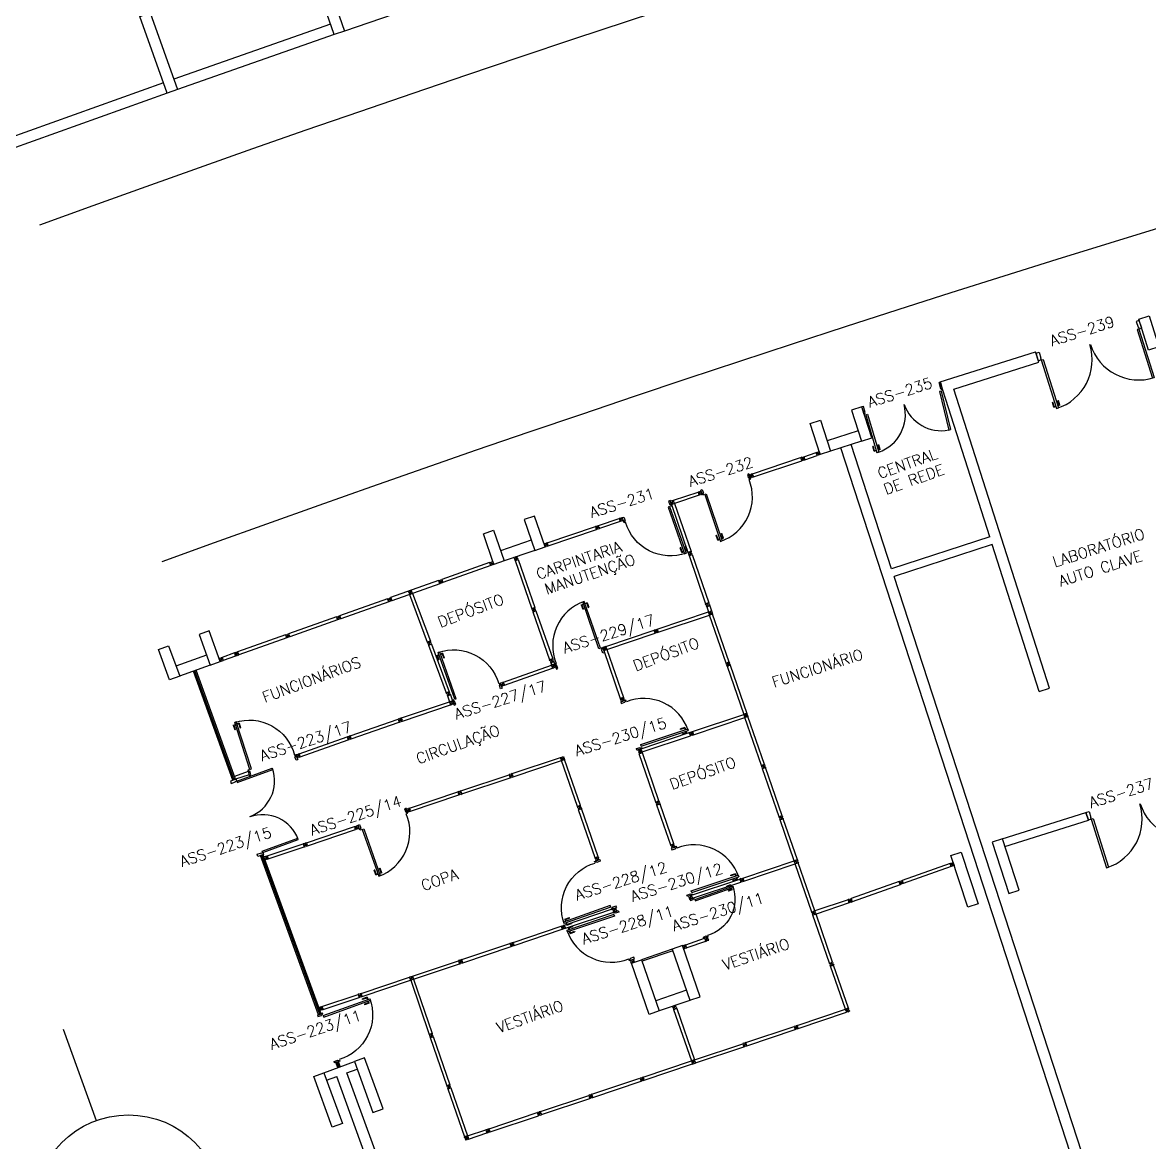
# Model space of a CAD drawing. Extents: x -152 to 150, y 325 to 437.
# Drawn here: x -130.51 to -109.69, y 342.91 to 363.59 of the extents above; entities that cross this region are included whole.
import ezdxf
from ezdxf.enums import TextEntityAlignment as Align

# ---------------------------------------------------------------- set-up
doc = ezdxf.new("R2010")
doc.units = 0
doc.header["$LTSCALE"] = 0.01
doc.header["$MEASUREMENT"] = 0
doc.linetypes.add('HIDDEN', pattern=[0.375, 0.25, -0.125])
doc.layers.get('0').update_dxf_attribs({"linetype": 'CONTINUOUS'})
for name, color, linetype in [('ALV', 2, 'CONTINUOUS'), ('CARIMBO', 7, 'CONTINUOUS'), ('DIV', 2, 'CONTINUOUS'), ('ESQ', 1, 'CONTINUOUS'), ('ESTR', 3, 'CONTINUOUS'), ('grapa', 1, 'HIDDEN'), ('PISO', 1, 'CONTINUOUS'), ('TEXTO', 2, 'CONTINUOUS'), ('TEXTO-ENDEREÇO', 2, 'CONTINUOUS'), ('TXT-IDENTIFICAÇÃO', 4, 'CONTINUOUS')]:
    doc.layers.add(name, color=color, linetype=linetype)
doc.styles.add('LEGENDA', font='romans.shx', dxfattribs={"height": 0.2})
doc.styles.add('UNB-100', font='simplex.shx', dxfattribs={"height": 3})
doc.styles.add('UNB-100-1', font='simplex.shx', dxfattribs={"height": 0.2})

# ---------------------------------------------------------------- blocks, each defined once
blk = doc.blocks.new('DIVMT-SSC')
for p, q in [((0, 0.005), (0, -0.005)), ((0, -0.005), (0, 0.005)), ((-0.03, -0.03), (-0.03, -0.97)), ((0.006, -0.03), (-0.006, -0.03)), ((-0.005, 0), (0.005, 0)), ((0.005, 0), (-0.005, 0)), ((0.006, -0.02), (0.006, -0.03)), ((0.03, -0.03), (0.03, -0.97)), ((0.03, -0.97), (-0.03, -0.97)), ((-0.006, -0.98), (-0.006, -0.97)), ((-0.006, -0.98), (0.006, -0.98)), ((0.006, -1.001), (-0.006, -1.001)), ((0.005, -0.97), (-0.005, -0.97)), ((0, -0.994), (0, -1.007)), ((0, -1.02), (0, -1.021)), ((0.006, -0.98), (0.006, -0.97))]:
    blk.add_line(p, q)
blk.add_lwpolyline([(0.006, -0.02), (-0.006, -0.02), (0.006, -0.02), (0.006, -0.03), (0.03, -0.03), (0.03, -0.008), (0.02, -0.008), (0.02, 0.008), (0.03, 0.008), (0.03, 0.03), (0.006, 0.03), (0.006, 0.02), (-0.006, 0.02), (-0.006, 0.03), (-0.03, 0.03), (-0.03, 0.008), (-0.02, 0.008), (-0.02, -0.008), (-0.03, -0.008), (-0.03, -0.03), (-0.006, -0.03), (-0.006, -0.02), (-0.006, -0.03)])
blk = doc.blocks.new('PDV2D-SSC')
for p, q in [((-0.148, 0.925), (-0.108, 0.925)), ((-0.148, 0.925), (-0.148, 0.835)), ((-0.138, 0.835), (-0.148, 0.835)), ((-0.138, 0.915), (-0.108, 0.915)), ((-0.138, 0.915), (-0.138, 0.835)), ((-0.106, 0.965), (-0.076, 0.965)), ((-0.106, 0.05), (-0.106, 0.965)), ((-0.076, 0.05), (-0.076, 0.965)), ((-0.034, 0.925), (-0.074, 0.925)), ((-0.044, 0.915), (-0.074, 0.915)), ((-0.044, 0.915), (-0.044, 0.835)), ((-0.044, 0.835), (-0.034, 0.835)), ((-0.034, 0.925), (-0.034, 0.835)), ((-0.95, 0.05), (-0.97, 0.05)), ((-0.97, 0.05), (-0.97, 0.035)), ((-0.97, 0.035), (-0.97, -0.035)), ((-0.95, 0.02), (-0.95, 0.05)), ((-0.95, 0.02), (-0.94, 0.02)), ((-0.94, -0.05), (-0.94, 0.02)), ((-0.076, 0.05), (-0.106, 0.05)), ((-0.051, 0.02), (-0.061, 0.02)), ((-0.061, -0.05), (-0.061, 0.02)), ((-0.051, 0.05), (-0.031, 0.05)), ((-0.051, 0.02), (-0.051, 0.05)), ((-0.031, 0.05), (-0.031, -0.05)), ((-0.97, -0.035), (-0.97, -0.05)), ((-0.97, -0.05), (-0.94, -0.05)), ((-0.031, -0.05), (-0.061, -0.05))]:
    blk.add_line(p, q)
at = {"color": 1}
blk.add_arc((-0.076, 0.1), 0.865, 90, 183.3214, dxfattribs=at)
blk = doc.blocks.new('PTDP-SSC')
at = {"color": 2}
for p, q in [((0.055, 1.015), (0.09, 1.015)), ((0.055, 0.075), (0.055, 1.015)), ((0.09, 0.075), (0.09, 1.015)), ((1.91, 0.075), (1.91, 1.015)), ((1.945, 1.015), (1.91, 1.015)), ((1.945, 0.075), (1.945, 1.015)), ((0.05, 0.075), (0, 0.075)), ((0, 0.075), (0, -0.075)), ((0.05, 0.04), (0.05, 0.075)), ((0.06, 0.04), (0.05, 0.04)), ((0.055, 0.075), (0.09, 0.075)), ((0.06, -0.075), (0.06, 0.04)), ((1.945, 0.075), (1.91, 0.075)), ((1.94, -0.075), (1.94, 0.04)), ((1.94, 0.04), (1.95, 0.04)), ((1.95, 0.04), (1.95, 0.075)), ((1.95, 0.075), (2, 0.075)), ((2, 0.075), (2, -0.075)), ((0, -0.075), (0.06, -0.075)), ((2, -0.075), (1.94, -0.075))]:
    blk.add_line(p, q, dxfattribs=at)
at = {"color": 1}
for centre, start, end in [((0.055, 0.075), 0, 90), ((1.945, 0.075), 90, 180)]:
    blk.add_arc(centre, 0.94, start, end, dxfattribs=at)
blk = doc.blocks.new('A$C73356FFD')
at = {"layer": 'DIV'}
for p, q in [((0.025, 0.03), (0.035, 0.03)), ((0.035, 0.03), (0.025, 0.03)), ((0.03, 0.025), (0.03, 0.035)), ((0.03, 0.035), (0.03, 0.025))]:
    blk.add_line(p, q, dxfattribs=at)
blk.add_lwpolyline([(0.009, 0.036), (0, 0.036), (0, 0.06), (0.022, 0.06), (0.022, 0.05), (0.038, 0.05), (0.038, 0.06), (0.06, 0.06), (0.06, 0.036), (0.05, 0.036), (0.05, 0.024), (0.06, 0.024), (0.06, 0), (0.038, 0), (0.038, 0.01), (0.022, 0.01), (0.022, 0), (0, 0), (0, 0.024), (0.009, 0.024)], close=True, dxfattribs=at)
blk = doc.blocks.new('A$C2A1C1759')
at = {"linetype": 'Continuous'}
blk.add_blockref('A$C73356FFD', (0, 0), dxfattribs=at)
blk = doc.blocks.new('A$C282A6B1B')
at = {"linetype": 'Continuous'}
blk.add_blockref('A$C73356FFD', (0, 0), dxfattribs=at)
blk = doc.blocks.new('A$C265F004B')
at = {"linetype": 'Continuous'}
blk.add_blockref('A$C73356FFD', (0, 0), dxfattribs=at)
blk = doc.blocks.new('MTT')
for p, q in [((-0.008, 0.03), (-0.03, 0.03)), ((-0.03, 0.03), (-0.03, 0.006)), ((-0.0185, 0.006), (-0.03, 0.006)), ((-0.0185, -0.006), (-0.0185, 0.006)), ((-0.008, 0.03), (-0.008, 0.02)), ((-0.008, 0.02), (0.008, 0.02)), ((-0.0051, 0), (0.0051, 0)), ((0, -0.0051), (0, 0.0051)), ((0.008, 0.03), (0.03, 0.03)), ((0.008, 0.03), (0.008, 0.02)), ((0.0205, -0.006), (0.0205, 0.006)), ((0.0205, 0.006), (0.03, 0.006)), ((0.03, 0.006), (0.03, 0.03)), ((-0.03, -0.03), (-0.03, -0.006)), ((-0.0185, -0.006), (-0.03, -0.006)), ((-0.008, -0.03), (-0.03, -0.03)), ((-0.008, -0.02), (0.008, -0.02)), ((-0.008, -0.03), (-0.008, -0.02)), ((0.008, -0.03), (0.008, -0.02)), ((0.008, -0.03), (0.03, -0.03)), ((0.0205, -0.006), (0.03, -0.006)), ((0.03, -0.006), (0.03, -0.03))]:
    blk.add_line(p, q)
blk = doc.blocks.new('JUNÇÃO DIV')
at = {"layer": 'DIV'}
for p, q in [((0.003, 0.065), (-0.02, 0.057)), ((-0.013, 0.036), (-0.02, 0.057)), ((-0.013, 0.036), (-0.003, 0.039)), ((-0.007, 0.021), (0.002, 0.024)), ((-0.007, 0.021), (0, 0)), ((0.002, 0.024), (-0.003, 0.039)), ((0.057, 0.02), (0, 0)), ((0, 0), (0.023, 0.008)), ((0, 0), (0.02, 0.007)), ((0.006, 0.056), (0.003, 0.065)), ((0.02, 0.007), (0.003, 0.001)), ((0.017, 0.06), (0.006, 0.056)), ((0.014, 0.069), (0.037, 0.076)), ((0.017, 0.06), (0.014, 0.069)), ((0.023, 0.04), (0.014, 0.037)), ((0.014, 0.037), (0.023, 0.04)), ((0.02, 0.033), (0.017, 0.043)), ((0.017, 0.043), (0.02, 0.033)), ((0.031, 0.021), (0.02, 0.017)), ((0.02, 0.017), (0.031, 0.021)), ((0.02, 0.017), (0.023, 0.008)), ((0.02, 0.017), (0.023, 0.008)), ((0.033, 0.012), (0.024, 0.008)), ((0.031, 0.021), (0.034, 0.012)), ((0.031, 0.021), (0.034, 0.012)), ((0.057, 0.02), (0.034, 0.012)), ((0.044, 0.056), (0.035, 0.052)), ((0.04, 0.037), (0.035, 0.052)), ((0.044, 0.056), (0.037, 0.076)), ((0.049, 0.041), (0.04, 0.037)), ((0.049, 0.041), (0.057, 0.02))]:
    blk.add_line(p, q, dxfattribs=at)

msp = doc.modelspace()

# ---------------------------------------------------------------- linework, layer by layer
at = {"layer": 'ALV'}
for p, q in [((-122.451, 364.156), (-124.569, 363.432)), ((-124.823, 363.556), (-127.719, 362.543)), ((-124.758, 363.366), (-127.654, 362.354)), ((-127.91, 362.476), (-130.797, 361.439)), ((-127.843, 362.287), (-130.73, 361.25)), ((-109.83, 357.921), (-109.83, 357.921)), ((-113.559, 356.95), (-111.798, 357.508)), ((-111.737, 357.317), (-111.798, 357.508)), ((-113.308, 356.82), (-111.737, 357.317)), ((-112.646, 354.093), (-113.559, 356.95)), ((-111.542, 351.295), (-113.308, 356.82)), ((-115.078, 356.048), (-115.649, 355.862)), ((-115.016, 355.858), (-115.587, 355.672)), ((-109.885, 338.82), (-115.397, 355.734)), ((-114.459, 353.502), (-115.207, 355.796)), ((-121.115, 354.029), (-121.683, 353.834)), ((-112.646, 354.093), (-114.459, 353.502)), ((-112.599, 353.95), (-114.413, 353.359)), ((-111.733, 351.235), (-112.6, 353.95)), ((-121.05, 353.84), (-121.617, 353.645)), ((-109.695, 338.882), (-114.413, 353.359)), ((-127.117, 351.908), (-127.681, 351.703)), ((-127.049, 351.72), (-127.613, 351.515)), ((-111.733, 351.235), (-111.542, 351.295)), ((-112.413, 348.513), (-110.868, 349.002)), ((-110.868, 349.002), (-110.823, 348.859)), ((-112.367, 348.37), (-110.823, 348.859)), ((-118.51, 346.476), (-119.077, 346.281)), ((-118.5, 346.448), (-119.067, 346.252)), ((-118.25, 345.72), (-118.817, 345.524)), ((-125.045, 345.265), (-124.998, 345.282)), ((-124.948, 344.195), (-124.384, 344.4)), ((-124.724, 344.383), (-124.677, 344.4)), ((-124.521, 344.191), (-124.333, 344.259)), ((-121.152, 334.935), (-124.521, 344.191)), ((-124.896, 344.054), (-124.709, 344.122)), ((-121.34, 334.866), (-124.709, 344.122))]:
    msp.add_line(p, q, dxfattribs=at)
at = {"layer": 'DIV'}
for p, q in [((-116.082, 355.571), (-115.852, 355.648)), ((-115.852, 355.648), (-115.833, 355.592)), ((-115.835, 355.629), (-115.844, 355.626)), ((-115.844, 355.625), (-115.841, 355.615)), ((-115.831, 355.617), (-115.84, 355.614)), ((-115.831, 355.617), (-115.835, 355.629)), ((-115.82, 355.627), (-115.807, 355.632)), ((-115.815, 355.636), (-115.811, 355.624)), ((-115.795, 355.636), (-115.794, 355.636)), ((-116.118, 355.559), (-116.138, 355.552)), ((-116.131, 355.53), (-116.138, 355.552)), ((-116.122, 355.533), (-116.131, 355.53)), ((-116.118, 355.521), (-116.127, 355.518)), ((-116.127, 355.518), (-116.119, 355.495)), ((-116.122, 355.533), (-116.118, 355.521)), ((-116.098, 355.502), (-116.119, 355.495)), ((-116.118, 355.559), (-116.114, 355.55)), ((-116.099, 355.555), (-116.114, 355.55)), ((-116.096, 355.535), (-116.105, 355.532)), ((-116.105, 355.532), (-116.096, 355.535)), ((-116.102, 355.564), (-116.082, 355.571)), ((-116.102, 355.564), (-116.099, 355.555)), ((-116.102, 355.538), (-116.099, 355.529)), ((-116.099, 355.529), (-116.102, 355.538)), ((-116.086, 355.517), (-116.102, 355.512)), ((-116.098, 355.502), (-116.102, 355.512)), ((-116.083, 355.508), (-116.086, 355.517)), ((-116.083, 355.546), (-116.074, 355.549)), ((-116.083, 355.546), (-116.074, 355.549)), ((-116.083, 355.546), (-116.079, 355.534)), ((-116.079, 355.534), (-116.083, 355.546)), ((-116.083, 355.508), (-116.062, 355.515)), ((-116.082, 355.571), (-116.074, 355.549)), ((-116.082, 355.571), (-116.062, 355.515)), ((-116.079, 355.534), (-116.07, 355.537)), ((-116.079, 355.534), (-116.07, 355.537)), ((-116.074, 355.548), (-116.07, 355.538)), ((-116.062, 355.515), (-116.07, 355.537)), ((-116.069, 355.534), (-116.063, 355.517)), ((-116.062, 355.515), (-116.069, 355.534)), ((-116.062, 355.515), (-115.833, 355.592)), ((-118.489, 354.765), (-118.034, 354.916)), ((-118.015, 354.86), (-118.47, 354.708)), ((-118.791, 352.385), (-117.842, 352.703)), ((-117.872, 352.862), (-117.894, 352.854)), ((-117.887, 352.833), (-117.894, 352.854)), ((-117.887, 352.833), (-117.878, 352.837)), ((-117.882, 352.818), (-117.872, 352.822)), ((-117.882, 352.818), (-117.875, 352.798)), ((-117.872, 352.822), (-117.878, 352.837)), ((-117.818, 352.817), (-117.875, 352.798)), ((-117.875, 352.798), (-117.852, 352.805)), ((-117.875, 352.798), (-117.855, 352.804)), ((-117.875, 352.798), (-117.842, 352.703)), ((-117.868, 352.853), (-117.872, 352.862)), ((-117.855, 352.804), (-117.872, 352.799)), ((-117.857, 352.857), (-117.868, 352.853)), ((-117.851, 352.837), (-117.861, 352.834)), ((-117.861, 352.834), (-117.851, 352.837)), ((-117.86, 352.866), (-117.837, 352.874)), ((-117.857, 352.857), (-117.86, 352.866)), ((-117.854, 352.831), (-117.858, 352.841)), ((-117.858, 352.841), (-117.854, 352.831)), ((-117.844, 352.818), (-117.855, 352.814)), ((-117.855, 352.814), (-117.844, 352.818)), ((-117.855, 352.814), (-117.852, 352.805)), ((-117.855, 352.814), (-117.852, 352.805)), ((-117.842, 352.809), (-117.851, 352.806)), ((-117.844, 352.818), (-117.841, 352.809)), ((-117.844, 352.818), (-117.841, 352.809)), ((-117.842, 352.703), (-117.822, 352.646)), ((-117.818, 352.817), (-117.841, 352.809)), ((-117.83, 352.853), (-117.84, 352.85)), ((-117.835, 352.835), (-117.84, 352.85)), ((-117.83, 352.853), (-117.837, 352.874)), ((-117.825, 352.838), (-117.835, 352.835)), ((-117.825, 352.683), (-117.834, 352.68)), ((-117.834, 352.679), (-117.83, 352.67)), ((-117.825, 352.838), (-117.818, 352.817)), ((-117.821, 352.672), (-117.825, 352.683)), ((-117.818, 352.817), (-117.785, 352.722)), ((-117.81, 352.682), (-117.797, 352.687)), ((-117.805, 352.69), (-117.801, 352.679)), ((-117.785, 352.69), (-117.784, 352.691)), ((-118.772, 352.328), (-117.822, 352.646)), ((-117.821, 352.672), (-117.83, 352.669)), ((-118.827, 352.373), (-118.848, 352.366)), ((-118.84, 352.343), (-118.848, 352.366)), ((-118.831, 352.346), (-118.84, 352.343)), ((-118.827, 352.335), (-118.836, 352.332)), ((-118.836, 352.332), (-118.828, 352.309)), ((-118.831, 352.346), (-118.827, 352.335)), ((-118.808, 352.316), (-118.828, 352.309)), ((-118.827, 352.373), (-118.823, 352.363)), ((-118.808, 352.368), (-118.823, 352.363)), ((-118.805, 352.349), (-118.814, 352.345)), ((-118.814, 352.345), (-118.805, 352.349)), ((-118.811, 352.378), (-118.791, 352.385)), ((-118.811, 352.378), (-118.808, 352.368)), ((-118.811, 352.352), (-118.808, 352.342)), ((-118.808, 352.342), (-118.811, 352.352)), ((-118.796, 352.33), (-118.811, 352.325)), ((-118.808, 352.316), (-118.811, 352.325)), ((-118.792, 352.321), (-118.796, 352.33)), ((-118.792, 352.359), (-118.783, 352.362)), ((-118.792, 352.359), (-118.783, 352.362)), ((-118.792, 352.359), (-118.788, 352.348)), ((-118.788, 352.348), (-118.792, 352.359)), ((-118.792, 352.321), (-118.772, 352.328)), ((-118.791, 352.385), (-118.783, 352.362)), ((-118.791, 352.385), (-118.772, 352.328)), ((-118.788, 352.348), (-118.779, 352.351)), ((-118.788, 352.348), (-118.779, 352.351)), ((-118.783, 352.361), (-118.779, 352.352)), ((-118.772, 352.328), (-118.779, 352.351)), ((-118.778, 352.348), (-118.773, 352.331)), ((-118.772, 352.328), (-118.778, 352.348)), ((-126.597, 351.946), (-126.825, 351.865)), ((-126.825, 351.865), (-126.805, 351.808)), ((-126.577, 351.889), (-126.805, 351.808)), ((-126.576, 351.953), (-126.597, 351.946)), ((-126.597, 351.946), (-126.577, 351.889)), ((-126.597, 351.946), (-126.589, 351.923)), ((-126.58, 351.926), (-126.589, 351.923)), ((-126.58, 351.926), (-126.589, 351.923)), ((-126.589, 351.922), (-126.585, 351.913)), ((-126.576, 351.915), (-126.585, 351.912)), ((-126.576, 351.915), (-126.585, 351.912)), ((-126.577, 351.889), (-126.585, 351.912)), ((-126.577, 351.889), (-126.584, 351.909)), ((-126.584, 351.909), (-126.578, 351.892)), ((-126.576, 351.915), (-126.58, 351.926)), ((-126.58, 351.926), (-126.576, 351.915)), ((-126.556, 351.896), (-126.577, 351.889)), ((-126.576, 351.953), (-126.573, 351.944)), ((-126.573, 351.944), (-126.558, 351.949)), ((-126.554, 351.929), (-126.564, 351.926)), ((-126.564, 351.926), (-126.554, 351.929)), ((-126.561, 351.958), (-126.541, 351.966)), ((-126.561, 351.958), (-126.558, 351.949)), ((-126.557, 351.923), (-126.561, 351.932)), ((-126.561, 351.932), (-126.557, 351.923)), ((-126.56, 351.906), (-126.545, 351.911)), ((-126.556, 351.896), (-126.56, 351.906)), ((-126.541, 351.902), (-126.545, 351.911)), ((-126.542, 351.94), (-126.533, 351.943)), ((-126.542, 351.94), (-126.538, 351.929)), ((-126.533, 351.943), (-126.541, 351.966)), ((-126.541, 351.902), (-126.521, 351.909)), ((-126.538, 351.929), (-126.529, 351.932)), ((-126.529, 351.932), (-126.521, 351.909)), ((-126.862, 351.82), (-126.863, 351.819)), ((-126.838, 351.829), (-126.851, 351.824)), ((-126.846, 351.832), (-126.842, 351.82)), ((-126.826, 351.839), (-126.817, 351.842)), ((-126.822, 351.828), (-126.826, 351.839)), ((-126.822, 351.828), (-126.813, 351.831)), ((-126.817, 351.841), (-126.814, 351.832)), ((-120.753, 351.827), (-120.776, 351.819)), ((-120.769, 351.798), (-120.776, 351.819)), ((-120.769, 351.798), (-120.759, 351.802)), ((-120.763, 351.783), (-120.754, 351.787)), ((-120.763, 351.783), (-120.756, 351.762)), ((-120.754, 351.787), (-120.759, 351.802)), ((-120.7, 351.782), (-120.756, 351.762)), ((-120.756, 351.762), (-120.734, 351.77)), ((-120.756, 351.762), (-120.736, 351.769)), ((-120.756, 351.762), (-120.742, 351.721)), ((-120.75, 351.818), (-120.753, 351.827)), ((-120.736, 351.769), (-120.753, 351.763)), ((-120.739, 351.822), (-120.75, 351.818)), ((-120.733, 351.802), (-120.743, 351.799)), ((-120.743, 351.799), (-120.733, 351.802)), ((-120.742, 351.831), (-120.719, 351.839)), ((-120.739, 351.822), (-120.742, 351.831)), ((-120.736, 351.796), (-120.739, 351.806)), ((-120.739, 351.806), (-120.736, 351.796)), ((-120.725, 351.783), (-120.737, 351.779)), ((-120.737, 351.779), (-120.725, 351.783)), ((-120.737, 351.779), (-120.734, 351.77)), ((-120.737, 351.779), (-120.734, 351.77)), ((-120.723, 351.774), (-120.733, 351.771)), ((-120.725, 351.783), (-120.722, 351.774)), ((-120.725, 351.783), (-120.722, 351.774)), ((-120.712, 351.818), (-120.722, 351.815)), ((-120.716, 351.8), (-120.722, 351.815)), ((-120.7, 351.782), (-120.722, 351.774)), ((-120.712, 351.818), (-120.719, 351.839)), ((-120.707, 351.803), (-120.716, 351.8)), ((-120.707, 351.803), (-120.7, 351.782)), ((-120.7, 351.782), (-120.685, 351.74)), ((-122.652, 351.222), (-122.63, 351.23)), ((-122.649, 351.213), (-122.652, 351.222)), ((-122.622, 351.209), (-122.63, 351.23)), ((-122.663, 351.217), (-122.686, 351.209)), ((-122.678, 351.188), (-122.686, 351.209)), ((-122.678, 351.188), (-122.669, 351.192)), ((-122.672, 351.173), (-122.663, 351.177)), ((-122.672, 351.173), (-122.665, 351.153)), ((-122.663, 351.177), (-122.669, 351.192)), ((-122.609, 351.174), (-122.665, 351.153)), ((-122.665, 351.153), (-122.642, 351.161)), ((-122.665, 351.153), (-122.645, 351.16)), ((-122.665, 351.153), (-122.624, 351.043)), ((-122.66, 351.208), (-122.663, 351.217)), ((-122.645, 351.16), (-122.662, 351.154)), ((-122.649, 351.213), (-122.66, 351.208)), ((-122.642, 351.193), (-122.652, 351.19)), ((-122.652, 351.19), (-122.642, 351.193)), ((-122.645, 351.187), (-122.649, 351.196)), ((-122.649, 351.196), (-122.645, 351.187)), ((-122.634, 351.174), (-122.646, 351.17)), ((-122.646, 351.17), (-122.634, 351.174)), ((-122.646, 351.17), (-122.642, 351.161)), ((-122.646, 351.17), (-122.642, 351.161)), ((-122.632, 351.165), (-122.641, 351.162)), ((-122.634, 351.174), (-122.631, 351.165)), ((-122.634, 351.174), (-122.631, 351.165)), ((-122.622, 351.209), (-122.631, 351.206)), ((-122.626, 351.191), (-122.631, 351.206)), ((-122.609, 351.174), (-122.631, 351.165)), ((-122.616, 351.194), (-122.626, 351.191)), ((-122.601, 351.051), (-122.624, 351.043)), ((-122.616, 351.022), (-122.624, 351.043)), ((-122.616, 351.194), (-122.609, 351.174)), ((-122.616, 351.022), (-122.607, 351.026)), ((-122.609, 351.174), (-122.568, 351.063)), ((-122.601, 351.011), (-122.607, 351.026)), ((-122.598, 351.042), (-122.601, 351.051)), ((-122.587, 351.047), (-122.598, 351.042)), ((-122.59, 351.056), (-122.568, 351.064)), ((-122.587, 351.047), (-122.59, 351.056)), ((-122.581, 351.027), (-122.59, 351.024)), ((-122.59, 351.024), (-122.581, 351.027)), ((-122.584, 351.021), (-122.587, 351.03)), ((-122.587, 351.03), (-122.584, 351.021)), ((-122.56, 351.043), (-122.569, 351.04)), ((-122.564, 351.025), (-122.569, 351.04)), ((-122.56, 351.043), (-122.568, 351.064)), ((-122.554, 351.028), (-122.564, 351.025)), ((-122.554, 351.028), (-122.547, 351.008)), ((-122.611, 351.007), (-122.601, 351.011)), ((-122.611, 351.007), (-122.603, 350.987)), ((-122.547, 351.008), (-122.603, 350.987)), ((-122.603, 350.987), (-122.58, 350.995)), ((-122.603, 350.987), (-122.583, 350.994)), ((-122.583, 350.994), (-122.6, 350.988)), ((-122.573, 351.008), (-122.584, 351.004)), ((-122.584, 351.004), (-122.573, 351.008)), ((-122.584, 351.004), (-122.58, 350.995)), ((-122.584, 351.004), (-122.58, 350.995)), ((-122.57, 350.999), (-122.58, 350.996)), ((-122.573, 351.008), (-122.569, 350.999)), ((-122.573, 351.008), (-122.569, 350.999)), ((-122.547, 351.008), (-122.569, 350.999)), ((-118.139, 350.494), (-117.19, 350.812)), ((-117.19, 350.812), (-117.171, 350.755)), ((-118.12, 350.437), (-117.171, 350.755)), ((-117.173, 350.792), (-117.182, 350.789)), ((-117.182, 350.788), (-117.179, 350.779)), ((-117.169, 350.781), (-117.178, 350.778)), ((-117.169, 350.781), (-117.173, 350.792)), ((-117.158, 350.791), (-117.145, 350.795)), ((-117.153, 350.799), (-117.149, 350.787)), ((-117.133, 350.799), (-117.132, 350.799)), ((-118.175, 350.481), (-118.196, 350.474)), ((-118.188, 350.452), (-118.196, 350.474)), ((-118.179, 350.455), (-118.188, 350.452)), ((-118.175, 350.443), (-118.184, 350.44)), ((-118.184, 350.44), (-118.177, 350.418)), ((-118.179, 350.455), (-118.175, 350.443)), ((-118.156, 350.425), (-118.177, 350.418)), ((-118.175, 350.481), (-118.172, 350.472)), ((-118.157, 350.477), (-118.172, 350.472)), ((-118.163, 350.454), (-118.153, 350.457)), ((-118.153, 350.457), (-118.163, 350.454)), ((-118.16, 350.487), (-118.139, 350.494)), ((-118.16, 350.487), (-118.157, 350.477)), ((-118.156, 350.451), (-118.159, 350.46)), ((-118.159, 350.46), (-118.156, 350.451)), ((-118.144, 350.439), (-118.159, 350.434)), ((-118.156, 350.425), (-118.159, 350.434)), ((-118.141, 350.43), (-118.144, 350.439)), ((-118.141, 350.43), (-118.12, 350.437)), ((-118.14, 350.468), (-118.131, 350.471)), ((-118.14, 350.468), (-118.131, 350.471)), ((-118.136, 350.456), (-118.14, 350.468)), ((-118.14, 350.468), (-118.136, 350.456)), ((-118.139, 350.494), (-118.12, 350.437)), ((-118.139, 350.494), (-118.131, 350.471)), ((-118.136, 350.456), (-118.127, 350.459)), ((-118.136, 350.456), (-118.127, 350.459)), ((-118.131, 350.47), (-118.128, 350.46)), ((-118.12, 350.437), (-118.127, 350.459)), ((-118.12, 350.437), (-118.126, 350.457)), ((-118.126, 350.457), (-118.121, 350.439)), ((-120.557, 349.959), (-120.5, 349.978)), ((-120.207, 349.127), (-120.5, 349.978)), ((-120.263, 349.108), (-120.557, 349.959)), ((-126.347, 349.755), (-126.597, 349.664)), ((-126.328, 349.696), (-126.579, 349.613)), ((-118.737, 349.156), (-118.793, 349.136)), ((-118.781, 349.193), (-118.782, 349.194)), ((-118.769, 349.177), (-118.781, 349.173)), ((-118.773, 349.169), (-118.777, 349.182)), ((-118.774, 349.153), (-118.763, 349.157)), ((-118.774, 349.153), (-118.771, 349.144)), ((-118.76, 349.148), (-118.77, 349.145)), ((-118.763, 349.157), (-118.759, 349.148)), ((-118.482, 348.418), (-118.737, 349.156)), ((-120.207, 349.127), (-120.263, 349.108)), ((-120.263, 349.108), (-120.241, 349.116)), ((-120.263, 349.108), (-120.243, 349.115)), ((-120.256, 349.087), (-120.263, 349.108)), ((-120.243, 349.115), (-120.261, 349.109)), ((-120.256, 349.087), (-120.247, 349.09)), ((-120.251, 349.072), (-120.242, 349.075)), ((-120.251, 349.072), (-120.244, 349.051)), ((-120.247, 349.09), (-120.242, 349.075)), ((-120.221, 349.059), (-120.244, 349.051)), ((-120.238, 349.107), (-120.241, 349.116)), ((-120.238, 349.107), (-120.241, 349.116)), ((-120.23, 349.119), (-120.24, 349.116)), ((-120.226, 349.111), (-120.238, 349.107)), ((-120.238, 349.107), (-120.226, 349.111)), ((-120.22, 349.091), (-120.23, 349.088)), ((-120.23, 349.088), (-120.22, 349.091)), ((-120.207, 349.127), (-120.229, 349.12)), ((-120.226, 349.111), (-120.229, 349.12)), ((-120.226, 349.111), (-120.229, 349.12)), ((-120.227, 349.094), (-120.224, 349.084)), ((-120.224, 349.084), (-120.227, 349.094)), ((-120.213, 349.072), (-120.224, 349.068)), ((-120.224, 349.068), (-120.221, 349.059)), ((-120.213, 349.072), (-120.21, 349.063)), ((-120.21, 349.063), (-120.187, 349.071)), ((-120.199, 349.107), (-120.209, 349.103)), ((-120.209, 349.103), (-120.204, 349.088)), ((-120.199, 349.107), (-120.207, 349.127)), ((-120.194, 349.092), (-120.204, 349.088)), ((-120.194, 349.092), (-120.187, 349.071)), ((-118.539, 348.398), (-118.793, 349.136)), ((-116.461, 348.882), (-116.518, 348.863)), ((-116.256, 348.108), (-116.518, 348.863)), ((-116.506, 348.919), (-116.506, 348.921)), ((-116.494, 348.904), (-116.505, 348.899)), ((-116.497, 348.895), (-116.502, 348.908)), ((-116.498, 348.88), (-116.487, 348.883)), ((-116.498, 348.88), (-116.495, 348.871)), ((-116.485, 348.874), (-116.494, 348.871)), ((-116.487, 348.883), (-116.484, 348.874)), ((-116.2, 348.128), (-116.461, 348.882)), ((-124.302, 348.704), (-124.359, 348.685)), ((-125.994, 348.199), (-125.328, 348.423)), ((-125.975, 348.142), (-125.309, 348.366)), ((-125.328, 348.423), (-125.309, 348.366)), ((-125.311, 348.403), (-125.32, 348.4)), ((-125.32, 348.399), (-125.317, 348.39)), ((-125.307, 348.392), (-125.316, 348.389)), ((-125.307, 348.392), (-125.311, 348.403)), ((-125.296, 348.402), (-125.283, 348.406)), ((-125.291, 348.41), (-125.287, 348.398)), ((-125.271, 348.41), (-125.27, 348.411)), ((-118.482, 348.418), (-118.539, 348.398)), ((-118.539, 348.398), (-118.516, 348.406)), ((-118.539, 348.398), (-118.519, 348.405)), ((-118.532, 348.377), (-118.539, 348.398)), ((-118.519, 348.405), (-118.536, 348.399)), ((-118.532, 348.377), (-118.522, 348.381)), ((-118.527, 348.362), (-118.517, 348.366)), ((-118.527, 348.362), (-118.519, 348.342)), ((-118.522, 348.381), (-118.517, 348.366)), ((-118.497, 348.349), (-118.519, 348.342)), ((-118.513, 348.397), (-118.516, 348.406)), ((-118.513, 348.397), (-118.516, 348.406)), ((-118.506, 348.41), (-118.515, 348.406)), ((-118.502, 348.401), (-118.513, 348.397)), ((-118.513, 348.397), (-118.502, 348.401)), ((-118.496, 348.381), (-118.506, 348.378)), ((-118.506, 348.378), (-118.496, 348.381)), ((-118.482, 348.418), (-118.505, 348.41)), ((-118.502, 348.401), (-118.505, 348.41)), ((-118.502, 348.401), (-118.505, 348.41)), ((-118.502, 348.385), (-118.499, 348.375)), ((-118.499, 348.375), (-118.502, 348.385)), ((-118.488, 348.362), (-118.5, 348.358)), ((-118.5, 348.358), (-118.497, 348.349)), ((-118.488, 348.362), (-118.485, 348.353)), ((-118.485, 348.353), (-118.463, 348.361)), ((-118.475, 348.397), (-118.484, 348.394)), ((-118.484, 348.394), (-118.479, 348.379)), ((-118.475, 348.397), (-118.482, 348.418)), ((-118.47, 348.382), (-118.479, 348.379)), ((-118.47, 348.382), (-118.463, 348.361)), ((-126.031, 348.187), (-126.051, 348.18)), ((-126.044, 348.158), (-126.051, 348.18)), ((-126.035, 348.161), (-126.044, 348.158)), ((-126.031, 348.149), (-126.04, 348.146)), ((-126.04, 348.146), (-126.032, 348.123)), ((-126.035, 348.161), (-126.031, 348.149)), ((-126.011, 348.13), (-126.032, 348.123)), ((-126.031, 348.187), (-126.027, 348.178)), ((-126.012, 348.183), (-126.027, 348.178)), ((-126.018, 348.16), (-126.009, 348.163)), ((-126.009, 348.163), (-126.018, 348.16)), ((-126.015, 348.192), (-125.994, 348.199)), ((-126.015, 348.192), (-126.012, 348.183)), ((-126.012, 348.157), (-126.015, 348.166)), ((-126.015, 348.166), (-126.012, 348.157)), ((-125.999, 348.145), (-126.015, 348.14)), ((-126.011, 348.13), (-126.015, 348.14)), ((-125.996, 348.135), (-125.999, 348.145)), ((-125.996, 348.174), (-125.987, 348.177)), ((-125.996, 348.174), (-125.987, 348.177)), ((-125.992, 348.162), (-125.996, 348.174)), ((-125.996, 348.174), (-125.992, 348.162)), ((-125.996, 348.135), (-125.975, 348.142)), ((-125.994, 348.199), (-125.975, 348.142)), ((-125.994, 348.199), (-125.987, 348.177)), ((-125.992, 348.162), (-125.983, 348.165)), ((-125.992, 348.162), (-125.983, 348.165)), ((-125.987, 348.176), (-125.983, 348.166)), ((-125.975, 348.142), (-125.983, 348.165)), ((-125.975, 348.142), (-125.982, 348.162)), ((-125.982, 348.162), (-125.976, 348.145)), ((-117.206, 347.79), (-116.257, 348.108)), ((-116.2, 348.128), (-116.256, 348.108)), ((-117.187, 347.733), (-116.238, 348.051)), ((-117.242, 347.778), (-117.263, 347.771)), ((-117.256, 347.748), (-117.263, 347.771)), ((-117.247, 347.751), (-117.256, 347.748)), ((-117.243, 347.74), (-117.252, 347.737)), ((-117.252, 347.737), (-117.244, 347.714)), ((-117.247, 347.751), (-117.243, 347.74)), ((-117.223, 347.721), (-117.244, 347.714)), ((-117.242, 347.778), (-117.239, 347.769)), ((-117.224, 347.774), (-117.239, 347.769)), ((-117.22, 347.754), (-117.23, 347.751)), ((-117.23, 347.751), (-117.22, 347.754)), ((-117.227, 347.783), (-117.206, 347.79)), ((-117.227, 347.783), (-117.224, 347.774)), ((-117.227, 347.757), (-117.224, 347.747)), ((-117.224, 347.747), (-117.227, 347.757)), ((-117.211, 347.736), (-117.226, 347.731)), ((-117.223, 347.721), (-117.226, 347.731)), ((-117.208, 347.726), (-117.211, 347.736)), ((-117.208, 347.764), (-117.199, 347.767)), ((-117.208, 347.764), (-117.199, 347.767)), ((-117.208, 347.764), (-117.204, 347.753)), ((-117.204, 347.753), (-117.208, 347.764)), ((-117.208, 347.726), (-117.187, 347.733)), ((-117.206, 347.79), (-117.199, 347.767)), ((-117.206, 347.79), (-117.187, 347.733)), ((-117.204, 347.753), (-117.195, 347.756)), ((-117.204, 347.753), (-117.195, 347.756)), ((-117.198, 347.766), (-117.195, 347.757)), ((-117.187, 347.733), (-117.195, 347.756)), ((-117.194, 347.753), (-117.188, 347.736)), ((-117.187, 347.733), (-117.194, 347.753)), ((-115.263, 347.389), (-115.875, 347.181)), ((-115.243, 347.333), (-115.855, 347.125)), ((-115.242, 347.397), (-115.263, 347.389)), ((-115.263, 347.389), (-115.255, 347.367)), ((-115.263, 347.389), (-115.243, 347.333)), ((-115.246, 347.37), (-115.255, 347.367)), ((-115.246, 347.37), (-115.255, 347.367)), ((-115.254, 347.366), (-115.251, 347.356)), ((-115.242, 347.358), (-115.251, 347.355)), ((-115.242, 347.358), (-115.251, 347.355)), ((-115.243, 347.333), (-115.251, 347.355)), ((-115.25, 347.352), (-115.244, 347.336)), ((-115.243, 347.333), (-115.25, 347.352)), ((-115.246, 347.37), (-115.242, 347.358)), ((-115.242, 347.358), (-115.246, 347.37)), ((-115.222, 347.34), (-115.243, 347.333)), ((-115.242, 347.397), (-115.239, 347.387)), ((-115.239, 347.387), (-115.224, 347.393)), ((-115.229, 347.369), (-115.22, 347.373)), ((-115.22, 347.373), (-115.229, 347.369)), ((-115.227, 347.402), (-115.206, 347.409)), ((-115.227, 347.402), (-115.224, 347.393)), ((-115.226, 347.376), (-115.223, 347.366)), ((-115.223, 347.366), (-115.226, 347.376)), ((-115.225, 347.349), (-115.21, 347.355)), ((-115.222, 347.34), (-115.225, 347.349)), ((-115.207, 347.345), (-115.21, 347.355)), ((-115.207, 347.383), (-115.198, 347.387)), ((-115.207, 347.383), (-115.203, 347.372)), ((-115.207, 347.345), (-115.186, 347.353)), ((-115.198, 347.387), (-115.206, 347.409)), ((-115.203, 347.372), (-115.194, 347.375)), ((-115.194, 347.375), (-115.186, 347.353)), ((-118.263, 346.557), (-117.914, 346.677)), ((-117.895, 346.62), (-118.243, 346.5)), ((-123.309, 345.978), (-122.458, 346.263)), ((-122.458, 346.263), (-122.439, 346.206)), ((-122.441, 346.244), (-122.45, 346.24)), ((-122.45, 346.24), (-122.447, 346.23)), ((-122.437, 346.232), (-122.446, 346.229)), ((-122.437, 346.232), (-122.441, 346.244)), ((-122.426, 346.242), (-122.413, 346.247)), ((-122.421, 346.251), (-122.417, 346.239)), ((-122.401, 346.251), (-122.4, 346.251)), ((-123.29, 345.921), (-122.439, 346.206)), ((-115.529, 346.179), (-115.586, 346.159)), ((-115.311, 345.366), (-115.586, 346.159)), ((-115.573, 346.216), (-115.574, 346.217)), ((-115.561, 346.2), (-115.573, 346.196)), ((-115.565, 346.191), (-115.569, 346.204)), ((-115.566, 346.176), (-115.555, 346.18)), ((-115.566, 346.176), (-115.563, 346.167)), ((-115.552, 346.171), (-115.562, 346.168)), ((-115.555, 346.18), (-115.551, 346.171)), ((-115.254, 345.386), (-115.529, 346.179)), ((-123.343, 345.967), (-123.366, 345.959)), ((-123.358, 345.938), (-123.366, 345.959)), ((-123.358, 345.938), (-123.349, 345.941)), ((-123.353, 345.923), (-123.344, 345.926)), ((-123.353, 345.923), (-123.346, 345.902)), ((-123.344, 345.926), (-123.349, 345.941)), ((-123.289, 345.922), (-123.346, 345.902)), ((-123.346, 345.902), (-123.323, 345.91)), ((-123.346, 345.902), (-123.326, 345.909)), ((-123.34, 345.958), (-123.343, 345.967)), ((-123.326, 345.909), (-123.343, 345.903)), ((-123.343, 345.903), (-123.001, 344.899)), ((-123.328, 345.962), (-123.34, 345.958)), ((-123.332, 345.971), (-123.309, 345.978)), ((-123.328, 345.962), (-123.332, 345.971)), ((-123.323, 345.942), (-123.332, 345.939)), ((-123.332, 345.939), (-123.323, 345.942)), ((-123.326, 345.935), (-123.329, 345.945)), ((-123.329, 345.945), (-123.326, 345.935)), ((-123.315, 345.923), (-123.326, 345.919)), ((-123.326, 345.919), (-123.315, 345.923)), ((-123.326, 345.919), (-123.323, 345.91)), ((-123.326, 345.919), (-123.323, 345.91)), ((-123.313, 345.914), (-123.322, 345.91)), ((-123.315, 345.923), (-123.312, 345.914)), ((-123.315, 345.923), (-123.312, 345.914)), ((-123.289, 345.922), (-123.312, 345.914)), ((-123.302, 345.958), (-123.311, 345.954)), ((-123.306, 345.939), (-123.311, 345.954)), ((-123.309, 345.978), (-123.29, 345.921)), ((-123.302, 345.958), (-123.309, 345.978)), ((-123.296, 345.943), (-123.306, 345.939)), ((-123.296, 345.943), (-123.289, 345.922)), ((-123.29, 345.921), (-122.945, 344.919)), ((-124.982, 345.417), (-124.315, 345.641)), ((-124.315, 345.641), (-124.296, 345.584)), ((-124.298, 345.621), (-124.307, 345.618)), ((-124.307, 345.617), (-124.304, 345.607)), ((-124.295, 345.609), (-124.304, 345.606)), ((-124.295, 345.609), (-124.298, 345.621)), ((-124.283, 345.62), (-124.27, 345.624)), ((-124.279, 345.628), (-124.275, 345.616)), ((-124.259, 345.628), (-124.257, 345.628)), ((-125.018, 345.405), (-125.039, 345.398)), ((-125.031, 345.375), (-125.039, 345.398)), ((-125.018, 345.405), (-125.015, 345.395)), ((-124.999, 345.401), (-125.015, 345.395)), ((-125.003, 345.41), (-124.982, 345.417)), ((-125.003, 345.41), (-124.999, 345.401)), ((-124.983, 345.391), (-124.974, 345.394)), ((-124.983, 345.391), (-124.974, 345.394)), ((-124.982, 345.417), (-124.974, 345.394)), ((-124.982, 345.417), (-124.963, 345.36)), ((-124.974, 345.393), (-124.971, 345.384)), ((-124.963, 345.36), (-124.296, 345.584)), ((-118.185, 345.53), (-118.752, 345.335)), ((-118.482, 345.428), (-118.505, 345.42)), ((-118.498, 345.399), (-118.505, 345.42)), ((-118.498, 345.399), (-118.488, 345.403)), ((-118.483, 345.387), (-118.488, 345.403)), ((-118.479, 345.419), (-118.482, 345.428)), ((-118.468, 345.423), (-118.479, 345.419)), ((-118.462, 345.403), (-118.472, 345.4)), ((-118.472, 345.4), (-118.462, 345.403)), ((-118.471, 345.432), (-118.448, 345.44)), ((-118.468, 345.423), (-118.471, 345.432)), ((-118.465, 345.397), (-118.468, 345.406)), ((-118.468, 345.406), (-118.465, 345.397)), ((-118.441, 345.419), (-118.451, 345.416)), ((-118.445, 345.4), (-118.451, 345.416)), ((-118.441, 345.419), (-118.448, 345.44)), ((-118.436, 345.404), (-118.445, 345.4)), ((-118.436, 345.404), (-118.429, 345.383)), ((-125.022, 345.378), (-125.031, 345.375)), ((-125.018, 345.367), (-125.027, 345.364)), ((-125.027, 345.364), (-125.02, 345.341)), ((-125.022, 345.378), (-125.018, 345.367)), ((-124.999, 345.348), (-125.02, 345.341)), ((-124.996, 345.381), (-125.006, 345.377)), ((-125.006, 345.377), (-124.996, 345.381)), ((-125.002, 345.384), (-124.999, 345.374)), ((-124.999, 345.374), (-125.002, 345.384)), ((-124.987, 345.363), (-125.002, 345.357)), ((-124.999, 345.348), (-125.002, 345.357)), ((-124.984, 345.353), (-124.987, 345.363)), ((-124.984, 345.353), (-124.963, 345.36)), ((-124.983, 345.391), (-124.979, 345.38)), ((-124.979, 345.38), (-124.983, 345.391)), ((-124.979, 345.38), (-124.97, 345.383)), ((-124.979, 345.38), (-124.97, 345.383)), ((-124.963, 345.36), (-124.97, 345.383)), ((-124.969, 345.38), (-124.964, 345.363)), ((-124.963, 345.36), (-124.969, 345.38)), ((-118.493, 345.384), (-118.483, 345.387)), ((-118.493, 345.384), (-118.485, 345.363)), ((-118.429, 345.383), (-118.485, 345.363)), ((-118.485, 345.363), (-118.463, 345.371)), ((-118.485, 345.363), (-118.466, 345.37)), ((-118.485, 345.363), (-118.158, 344.413)), ((-118.466, 345.37), (-118.483, 345.364)), ((-118.454, 345.384), (-118.466, 345.38)), ((-118.466, 345.38), (-118.454, 345.384)), ((-118.466, 345.38), (-118.463, 345.371)), ((-118.466, 345.38), (-118.463, 345.371)), ((-118.452, 345.375), (-118.462, 345.372)), ((-118.454, 345.384), (-118.451, 345.375)), ((-118.454, 345.384), (-118.451, 345.375)), ((-118.429, 345.383), (-118.451, 345.375)), ((-118.429, 345.383), (-118.101, 344.432)), ((-115.254, 345.386), (-115.311, 345.366)), ((-115.311, 345.366), (-115.288, 345.374)), ((-115.311, 345.366), (-115.291, 345.373)), ((-115.304, 345.346), (-115.311, 345.366)), ((-115.291, 345.373), (-115.308, 345.367)), ((-115.304, 345.346), (-115.295, 345.349)), ((-115.299, 345.33), (-115.289, 345.334)), ((-115.299, 345.33), (-115.292, 345.31)), ((-115.295, 345.349), (-115.289, 345.334)), ((-115.269, 345.317), (-115.292, 345.31)), ((-115.278, 345.378), (-115.288, 345.375)), ((-115.285, 345.365), (-115.288, 345.374)), ((-115.285, 345.365), (-115.288, 345.374)), ((-115.274, 345.369), (-115.285, 345.365)), ((-115.285, 345.365), (-115.274, 345.369)), ((-115.268, 345.349), (-115.278, 345.346)), ((-115.278, 345.346), (-115.268, 345.349)), ((-115.254, 345.386), (-115.277, 345.378)), ((-115.274, 345.369), (-115.277, 345.378)), ((-115.274, 345.369), (-115.277, 345.378)), ((-115.275, 345.353), (-115.271, 345.343)), ((-115.271, 345.343), (-115.275, 345.353)), ((-115.261, 345.33), (-115.272, 345.326)), ((-115.272, 345.326), (-115.269, 345.317)), ((-115.261, 345.33), (-115.258, 345.321)), ((-115.258, 345.321), (-115.235, 345.329)), ((-115.247, 345.365), (-115.257, 345.362)), ((-115.257, 345.362), (-115.252, 345.347)), ((-115.247, 345.365), (-115.254, 345.386)), ((-115.242, 345.35), (-115.252, 345.347)), ((-115.242, 345.35), (-115.235, 345.329)), ((-122.945, 344.919), (-123.001, 344.899)), ((-122.976, 344.898), (-122.979, 344.907)), ((-122.968, 344.911), (-122.978, 344.908)), ((-122.976, 344.898), (-122.964, 344.902)), ((-122.957, 344.882), (-122.969, 344.878)), ((-122.964, 344.902), (-122.967, 344.911)), ((-122.965, 344.887), (-122.961, 344.874)), ((-122.957, 344.862), (-122.956, 344.861)), ((-118.101, 344.432), (-118.158, 344.413)), ((-118.132, 344.411), (-118.135, 344.42)), ((-118.124, 344.424), (-118.134, 344.421)), ((-118.132, 344.411), (-118.12, 344.415)), ((-118.113, 344.396), (-118.125, 344.391)), ((-118.12, 344.415), (-118.124, 344.424)), ((-118.122, 344.4), (-118.117, 344.387)), ((-118.113, 344.376), (-118.113, 344.374)), ((-122.292, 343.026), (-121.953, 343.14)), ((-121.953, 343.14), (-121.934, 343.083)), ((-121.936, 343.12), (-121.945, 343.117)), ((-121.945, 343.116), (-121.942, 343.107)), ((-121.932, 343.109), (-121.941, 343.106)), ((-121.932, 343.109), (-121.936, 343.12)), ((-121.921, 343.119), (-121.908, 343.123)), ((-121.916, 343.127), (-121.912, 343.115)), ((-121.896, 343.127), (-121.895, 343.127)), ((-122.328, 343.014), (-122.349, 343.007)), ((-122.341, 342.984), (-122.349, 343.007)), ((-122.332, 342.988), (-122.341, 342.984)), ((-122.328, 342.976), (-122.337, 342.973)), ((-122.337, 342.973), (-122.33, 342.95)), ((-122.332, 342.988), (-122.328, 342.976)), ((-122.309, 342.957), (-122.33, 342.95)), ((-122.328, 343.014), (-122.325, 343.005)), ((-122.309, 343.01), (-122.325, 343.005)), ((-122.306, 342.99), (-122.316, 342.987)), ((-122.316, 342.987), (-122.306, 342.99)), ((-122.313, 343.019), (-122.292, 343.026)), ((-122.313, 343.019), (-122.309, 343.01)), ((-122.312, 342.993), (-122.309, 342.984)), ((-122.309, 342.984), (-122.312, 342.993)), ((-122.297, 342.972), (-122.312, 342.967)), ((-122.309, 342.957), (-122.312, 342.967)), ((-122.294, 342.962), (-122.297, 342.972)), ((-122.294, 342.962), (-122.273, 342.969)), ((-122.293, 343.001), (-122.284, 343.004)), ((-122.293, 343.001), (-122.284, 343.004)), ((-122.293, 343.001), (-122.289, 342.989)), ((-122.289, 342.989), (-122.293, 343.001)), ((-122.292, 343.026), (-122.284, 343.004)), ((-122.292, 343.026), (-122.273, 342.969)), ((-122.289, 342.989), (-122.28, 342.992)), ((-122.289, 342.989), (-122.28, 342.992)), ((-122.284, 343.003), (-122.281, 342.993)), ((-122.273, 342.969), (-122.28, 342.992)), ((-122.279, 342.989), (-122.274, 342.972)), ((-122.273, 342.969), (-122.279, 342.989)), ((-122.273, 342.969), (-121.934, 343.083))]:
    msp.add_line(p, q, dxfattribs=at)
at = {"layer": 'ESQ'}
for p, q in [((-113.578, 356.938), (-113.549, 356.945)), ((-113.551, 356.826), (-113.578, 356.938)), ((-113.513, 356.8), (-113.549, 356.945)), ((-113.54, 356.783), (-113.574, 356.775)), ((-113.574, 356.775), (-113.402, 356.063)), ((-113.551, 356.826), (-113.541, 356.829)), ((-113.533, 356.795), (-113.541, 356.829)), ((-113.54, 356.783), (-113.368, 356.071)), ((-113.513, 356.8), (-113.533, 356.795)), ((-114.98, 356.5), (-115.009, 356.491)), ((-114.967, 356.347), (-115.009, 356.491)), ((-114.948, 356.389), (-114.98, 356.5)), ((-111.478, 356.576), (-111.487, 356.572)), ((-111.459, 356.487), (-111.487, 356.572)), ((-111.453, 356.5), (-111.478, 356.576)), ((-111.459, 356.487), (-111.421, 356.499)), ((-111.453, 356.5), (-111.424, 356.509)), ((-111.363, 356.529), (-111.391, 356.52)), ((-111.388, 356.605), (-111.378, 356.608)), ((-111.363, 356.529), (-111.388, 356.605)), ((-111.35, 356.523), (-111.388, 356.51)), ((-111.35, 356.523), (-111.378, 356.608)), ((-114.967, 356.347), (-114.948, 356.353)), ((-114.948, 356.389), (-114.958, 356.387)), ((-114.948, 356.353), (-114.958, 356.387)), ((-114.936, 356.346), (-114.902, 356.356)), ((-114.936, 356.346), (-114.73, 355.644)), ((-114.902, 356.356), (-114.697, 355.654)), ((-113.402, 356.063), (-113.368, 356.071)), ((-114.795, 355.76), (-114.805, 355.757)), ((-114.78, 355.671), (-114.805, 355.757)), ((-114.773, 355.683), (-114.795, 355.76)), ((-114.78, 355.671), (-114.741, 355.682)), ((-114.773, 355.683), (-114.744, 355.692)), ((-114.697, 355.654), (-114.73, 355.644)), ((-114.682, 355.71), (-114.711, 355.702)), ((-114.669, 355.703), (-114.708, 355.692)), ((-114.704, 355.787), (-114.695, 355.79)), ((-114.682, 355.71), (-114.704, 355.787)), ((-114.669, 355.703), (-114.695, 355.79)), ((-126.626, 349.596), (-127.354, 351.609)), ((-126.603, 349.605), (-127.331, 351.618)), ((-126.579, 349.613), (-127.307, 351.626)), ((-126.579, 349.613), (-126.626, 349.596)), ((-126.068, 348.221), (-126.115, 348.204)), ((-125.045, 345.265), (-126.115, 348.204)), ((-125.022, 345.274), (-126.091, 348.213)), ((-124.998, 345.282), (-126.068, 348.221)), ((-124.69, 344.289), (-124.724, 344.383)), ((-124.666, 344.297), (-124.701, 344.391)), ((-124.643, 344.306), (-124.677, 344.4))]:
    msp.add_line(p, q, dxfattribs=at)
for centre, start, end in [((-114.935, 356.346), 288.9613, 15.1283), ((-113.54, 356.782), 199.6207, 280.9216)]:
    msp.add_arc(centre, 0.731, start, end, dxfattribs=at)
at = {"layer": 'ESTR'}
for points in [[(-125.058, 364.85), (-124.569, 363.432), (-124.758, 363.366), (-125.247, 364.785)], [(-128.155, 363.768), (-127.654, 362.354), (-127.843, 362.287), (-128.344, 363.701)], [(-109.698, 358.171), (-109.522, 357.597), (-109.713, 357.538), (-109.889, 358.112)], [(-115.201, 356.429), (-115.015, 355.858), (-114.825, 355.92), (-115.011, 356.491)], [(-115.772, 356.243), (-115.586, 355.673), (-115.776, 355.611), (-115.962, 356.181)], [(-121.245, 354.408), (-121.049, 353.841), (-120.86, 353.906), (-121.056, 354.473)], [(-121.812, 354.212), (-121.616, 353.645), (-121.805, 353.58), (-122.001, 354.147)], [(-127.253, 352.284), (-127.047, 351.721), (-126.86, 351.789), (-127.065, 352.353)], [(-127.817, 352.079), (-127.611, 351.515), (-127.799, 351.447), (-128.004, 352.011)], [(-112.602, 348.452), (-112.292, 347.501), (-112.102, 347.563), (-112.412, 348.514)], [(-113.362, 348.204), (-113.172, 348.266), (-112.862, 347.315), (-113.053, 347.253)], [(-118.51, 346.476), (-118.184, 345.531), (-117.995, 345.596), (-118.321, 346.541)], [(-119.266, 346.215), (-119.077, 346.281), (-118.751, 345.335), (-118.94, 345.27)], [(-124.383, 344.4), (-124.041, 343.461), (-123.853, 343.529), (-124.195, 344.469)], [(-125.135, 344.127), (-124.947, 344.195), (-124.605, 343.255), (-124.793, 343.187)]]:
    msp.add_lwpolyline(points, close=True, dxfattribs=at)
at = {"layer": 'PISO'}
for radius, start, end in [(382.359, 89.98238, 109.98238), (375.744, 89.98207, 109.98207)]:
    msp.add_arc((0.463, 0.506), radius, start, end, dxfattribs=at)
at = {"layer": 'TEXTO-ENDEREÇO'}
for p, q in [((-119.874, 354.3), (-119.492, 354.427)), ((-119.473, 354.371), (-119.854, 354.244))]:
    msp.add_line(p, q, dxfattribs=at)
at = {"layer": 'TXT-IDENTIFICAÇÃO', "color": 2}
msp.add_line((-129.766, 345), (-129.153, 343.312), dxfattribs=at)
msp.add_circle((-128.559, 341.677), 1.739, dxfattribs=at)

# ---------------------------------------------------------------- block references
at = {"layer": 'CARIMBO', "color": 6, "rotation": 19.02419512193008}
msp.add_blockref('A$C2A1C1759', (-124.36, 348.684), dxfattribs=at)
at = {"layer": 'DIV'}
for name, p, rotation in [('A$C282A6B1B', (-115.833, 355.592), 18.5363951219486), ('DIVMT-SSC', (-117.049, 355.216), 108.5363951219491), ('PDV2D-SSC', (-117.998, 354.897), 198.5363951219485), ('DIVMT-SSC', (-118.508, 354.726), 19.02419512189223), ('DIVMT-SSC', (-120.841, 353.944), 108.5363951219491), ('DIVMT-SSC', (-121.397, 353.689), 19.23740633575846), ('DIVMT-SSC', (-118.182, 353.781), 19.02419512189223), ('DIVMT-SSC', (-123.348, 353.064), 20.52419512189312), ('PDV2D-SSC', (-119.751, 352.01), 18.93841754956612), ('DIVMT-SSC', (-121.067, 352.745), 19.23740633575846), ('A$C282A6B1B', (-117.822, 352.646), 18.53639512193135), ('DIVMT-SSC', (-119.758, 352.029), 108.5363951219491), ('DIVMT-SSC', (-122.998, 352.128), 20.52419512189312), ('DIVMT-SSC', (-119.758, 352.029), 19.02419512189223), ('DIVMT-SSC', (-121.646, 351.368), 109.536395121949), ('DIVMT-SSC', (-117.478, 351.738), 19.02419512200244), ('PDV2D-SSC', (-119.106, 350.137), 288.5363951219437), ('DIVMT-SSC', (-123.534, 350.707), 108.5363951219491), ('A$C282A6B1B', (-119.451, 351.045), 18.5363951220552), ('A$C282A6B1B', (-117.171, 350.755), 18.53639512193135), ('DIVMT-SSC', (-124.48, 350.38), 109.0363951219497), ('DIVMT-SSC', (-125.422, 350.046), 109.536395121949), ('DIVMT-SSC', (-119.106, 350.138), 108.5363951219491), ('DIVMT-SSC', (-121.486, 349.679), 108.5363951219491), ('A$C2A1C1759', (-120.557, 349.959), 19.02419512192673), ('DIVMT-SSC', (-122.435, 349.361), 108.5363951219491), ('DIVMT-SSC', (-123.383, 349.043), 108.5363951219491), ('PDV2D-SSC', (-124.327, 348.708), 199.5119950749091), ('DIVMT-SSC', (-125.289, 348.404), 108.5363951219491), ('PDV2D-SSC', (-118.174, 347.434), 288.5363951219437), ('A$C282A6B1B', (-116.238, 348.051), 18.53639512193135), ('DIVMT-SSC', (-118.173, 347.434), 108.5363951219491), ('DIVMT-SSC', (-120.522, 346.881), 108.5363951219491), ('PDV2D-SSC', (-119.566, 347.202), 108.5363951218984), ('DIVMT-SSC', (-121.471, 346.563), 108.5363951219491), ('DIVMT-SSC', (-122.419, 346.245), 108.5363951219491), ('A$C265F004B', (-119.266, 346.215), 19.02419512195429), ('DIVMT-SSC', (-124.277, 345.622), 108.5363951219491), ('DIVMT-SSC', (-116.222, 345.03), 108.5363951219491), ('DIVMT-SSC', (-117.171, 344.712), 108.5363951219491), ('DIVMT-SSC', (-122.963, 344.88), 19.02419512207813), ('DIVMT-SSC', (-118.119, 344.393), 108.5363951219491), ('DIVMT-SSC', (-119.067, 344.076), 108.5363951219491), ('DIVMT-SSC', (-122.637, 343.934), 19.02419512207813), ('DIVMT-SSC', (-120.017, 343.757), 108.5363951219491), ('DIVMT-SSC', (-120.965, 343.439), 108.5363951219491), ('DIVMT-SSC', (-121.914, 343.121), 108.5363951219491)]:
    msp.add_blockref(name, p, dxfattribs=dict(at, rotation=rotation))
at = {"layer": 'DIV', "xscale": -1}
for name, p, rotation in [('PDV2D-SSC', (-118.504, 354.723), 199.5119951218296), ('DIVMT-SSC', (-121.846, 353.597), 289.5123853658077), ('DIVMT-SSC', (-122.789, 353.263), 289.5123853658077), ('DIVMT-SSC', (-123.731, 352.929), 289.5123853658077), ('DIVMT-SSC', (-117.478, 351.738), 199.0241951218956), ('DIVMT-SSC', (-124.674, 352.595), 289.5123853658077), ('DIVMT-SSC', (-125.616, 352.261), 289.5123853658077), ('PDV2D-SSC', (-122.584, 351.018), 19.53639512194981), ('A$C282A6B1B', (-126.805, 351.808), 19.51238536580799), ('PDV2D-SSC', (-126.369, 349.723), 17.88914155217991), ('DIVMT-SSC', (-116.826, 349.847), 199.0241951218198), ('DIVMT-SSC', (-118.775, 349.175), 199.0241951218198), ('DIVMT-SSC', (-116.499, 348.901), 199.0241951218198), ('DIVMT-SSC', (-119.899, 348.144), 199.0241951218198), ('PDV2D-SSC', (-119.574, 347.198), 109.511995121708), ('DIVMT-SSC', (-115.895, 347.143), 199.0241951218198), ('DIVMT-SSC', (-113.34, 348.039), 289.5222794771237), ('DIVMT-SSC', (-114.282, 347.705), 289.5222794771237), ('A$C265F004B', (-119.535, 347.18), 19.02419512190368), ('DIVMT-SSC', (-115.567, 346.198), 199.0241951218198), ('A$C265F004B', (-117.838, 346.64), 19.02419512190368), ('A$C265F004B', (-118.243, 346.5), 19.02419512190368), ('PDV2D-SSC', (-125.031, 345.304), 289.8914194224556)]:
    msp.add_blockref(name, p, dxfattribs=dict(at, rotation=rotation))
at = {"layer": 'DIV', "xscale": -0.8149562585761009, "yscale": 0.8149562585761009, "zscale": 0.8149562585761009, "rotation": 289.5119951219595}
msp.add_blockref('PDV2D-SSC', (-118.154, 347.436), dxfattribs=at)
at = {"layer": 'ESQ', "color": 8, "rotation": 197.5536622254012}
msp.add_blockref('PTDP-SSC', (-109.861, 358.016), dxfattribs=at)
at = {"layer": 'ESQ', "color": 1, "xscale": 0.7413844759272747, "yscale": 0.7413844759272747, "zscale": 0.7413844759272747, "rotation": 290.0447801225799}
msp.add_blockref('PTDP-SSC', (-126.622, 349.598), dxfattribs=at)
at = {"layer": 'ESQ', "rotation": 197.5646728499726}
msp.add_blockref('PTDP-SSC', (-108.939, 349.534), dxfattribs=at)
at = {"layer": 'grapa'}
msp.add_blockref('JUNÇÃO DIV', (-120.722, 351.665), dxfattribs=at)
at = {"layer": 'TEXTO-ENDEREÇO', "rotation": 19.02419512189223}
for p in [(-117.996, 354.898), (-119.454, 354.409), (-119.892, 354.262)]:
    msp.add_blockref('MTT', p, dxfattribs=at)

# ---------------------------------------------------------------- texts
at = {"layer": 'TEXTO', "style": 'UNB-100'}
for s, rotation, p in [('CENTRAL', 19.3407, (-114.675, 355.16)), ('DE REDE', 19.3407, (-114.563, 354.866)), ('LABORATÓRIO', 17.6959, (-111.445, 353.524)), ('CARPINTARIA', 18.8751, (-120.982, 353.296)), ('MANUTENÇÃO', 18.8751, (-120.827, 353.023)), ('AUTO CLAVE', 17.6959, (-111.334, 353.168)), ('DEPÓSITO', 20.4948, (-122.796, 352.411)), ('DEPÓSITO', 20.4458, (-119.188, 351.605)), ('    FUNCIONÁRIOS', 20.4948, (-126.597, 350.815)), ('FUNCIONÁRIO', 17.6959, (-116.631, 351.304)), ('CIRCULAÇÃO', 19.7335, (-123.2, 349.89)), ('DEPÓSITO', 19.7335, (-118.515, 349.416)), ('COPA', 19.1479, (-123.108, 347.549)), ('VESTIÁRIO', 18.5477, (-117.541, 346.084)), ('VESTIÁRIO', 19.3559, (-121.713, 344.923))]:
    msp.add_text(s, height=0.2, rotation=rotation, dxfattribs=at).set_placement(p)
at = {"layer": 'TEXTO-ENDEREÇO', "style": 'UNB-100-1'}
for s, rotation, p in [('ASS-239', 17.6299, (-110.908, 357.795)), ('ASS-235', 17.6299, (-114.275, 356.662)), ('ASS-232', 17.6299, (-117.587, 355.198)), ('ASS-231', 17.6299, (-119.41, 354.623)), ('ASS-229/17', 17.6299, (-119.657, 352.203)), ('ASS-227/17', 17.6299, (-121.656, 350.981)), ('ASS-223/17', 18.3839, (-125.251, 350.221)), ('ASS-230/15', 17.6299, (-119.436, 350.303)), ('ASS-237/10', 17.6299, (-109.933, 349.346)), ('ASS-225/14', 18.3839, (-124.328, 348.85)), ('ASS-223/15', 18.3839, (-126.729, 348.27)), ('ASS-228/12', 17.6299, (-119.429, 347.639)), ('ASS-230/12', 17.6299, (-118.402, 347.614)), ('ASS-230/11', 17.6299, (-117.637, 347.071)), ('ASS-228/11', 17.6299, (-119.304, 346.828)), ('ASS-223/11', 18.3839, (-125.071, 344.894))]:
    msp.add_text(s, height=0.2, rotation=rotation, dxfattribs=at).set_placement(p, align=Align.CENTER)
at = {"layer": 'TXT-IDENTIFICAÇÃO', "color": 4, "style": 'LEGENDA'}
msp.add_text('BLOCO ', height=2, rotation=109.9691, dxfattribs=at).set_placement((-129.537, 336.428))

doc.saveas('drawing.dxf')
